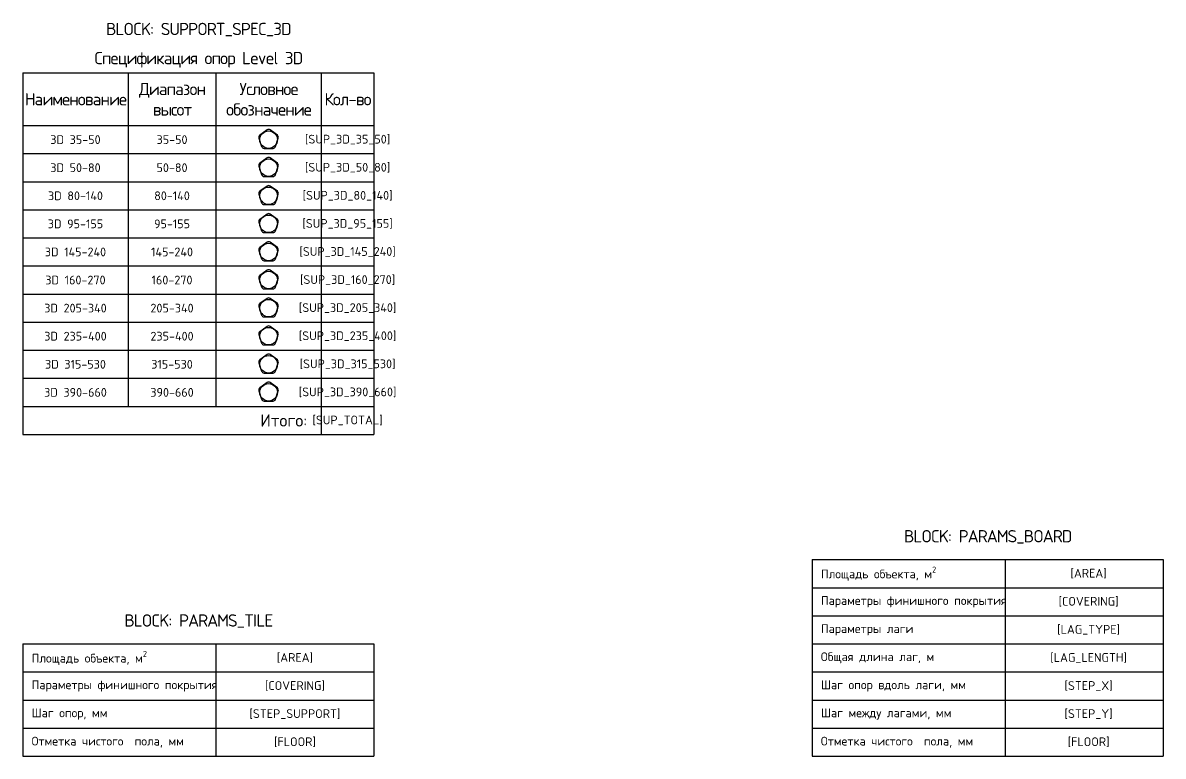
# Model space of a CAD drawing. Header units: millimetres. Extents: x 0 to 118495, y -9165 to 19499.
# Drawn here: x 0 to 32480, y -9165 to 11728 of the extents above; entities that cross this region are included whole.
import ezdxf

# ---------------------------------------------------------------- set-up
doc = ezdxf.new("R2010")
doc.units = ezdxf.units.MM
doc.styles.add('isocpeur', font='isocpeur.ttf')

msp = doc.modelspace()

# ---------------------------------------------------------------- linework, layer by layer
for p, q in [((0, 10300), (0, 8800)), ((0, 10300), (10000, 10300)), ((3000, 10300), (3000, 8800)), ((5500, 10300), (5500, 8800)), ((8500, 10300), (8500, 8800)), ((10000, 10300), (10000, 8800)), ((0, 8800), (10000, 8800)), ((0, 8800), (0, 0)), ((3000, 8800), (3000, 800)), ((5500, 8800), (5500, 800)), ((8500, 8800), (8500, 0)), ((10000, 8800), (10000, 0)), ((0, 8000), (10000, 8000)), ((0, 7200), (10000, 7200)), ((0, 6400), (10000, 6400)), ((0, 5600), (10000, 5600)), ((0, 4800), (10000, 4800)), ((0, 4000), (10000, 4000)), ((0, 3200), (10000, 3200)), ((0, 2400), (10000, 2400)), ((0, 1600), (10000, 1600)), ((0, 800), (10000, 800)), ((0, 0), (10000, 0)), ((22480, -3565), (22480, -9165)), ((22480, -3565), (32480, -3565)), ((27980, -3565), (27980, -9165)), ((32480, -3565), (32480, -9165)), ((22480, -4365), (32480, -4365)), ((22480, -5165), (32480, -5165)), ((0, -5965), (0, -9165)), ((0, -5965), (10000, -5965)), ((5500, -5965), (5500, -9165)), ((10000, -5965), (10000, -9165)), ((22480, -5965), (32480, -5965)), ((0, -6765), (10000, -6765)), ((22480, -6765), (32480, -6765)), ((0, -7565), (10000, -7565)), ((22480, -7565), (32480, -7565)), ((0, -8365), (10000, -8365)), ((22480, -8365), (32480, -8365)), ((0, -9165), (10000, -9165)), ((22480, -9165), (32480, -9165))]:
    msp.add_line(p, q)
at = {"color": 92}
msp.add_lwpolyline([(7198, 8202), (7277, 8444, 0.32492), (7250, 8528), (7044, 8677, 0.32492), (6956, 8677), (6750, 8528, 0.32492), (6723, 8444), (6802, 8202, 0.32492), (6873, 8150), (7127, 8150, 0.32492)], format="xyb", close=True, dxfattribs=at)
at = {"color": 131}
msp.add_lwpolyline([(7198, 7402), (7277, 7644, 0.32492), (7250, 7728), (7044, 7877, 0.32492), (6956, 7877), (6750, 7728, 0.32492), (6723, 7644), (6802, 7402, 0.32492), (6873, 7350), (7127, 7350, 0.32492)], format="xyb", close=True, dxfattribs=at)
at = {"color": 30}
msp.add_lwpolyline([(7198, 6602), (7277, 6844, 0.32492), (7250, 6928), (7044, 7077, 0.32492), (6956, 7077), (6750, 6928, 0.32492), (6723, 6844), (6802, 6602, 0.32492), (6873, 6550), (7127, 6550, 0.32492)], format="xyb", close=True, dxfattribs=at)
at = {"color": 160}
msp.add_lwpolyline([(7198, 5802), (7277, 6044, 0.32492), (7250, 6128), (7044, 6277, 0.32492), (6956, 6277), (6750, 6128, 0.32492), (6723, 6044), (6802, 5802, 0.32492), (6873, 5750), (7127, 5750, 0.32492)], format="xyb", close=True, dxfattribs=at)
at = {"color": 60}
msp.add_lwpolyline([(7198, 5002), (7277, 5244, 0.32492), (7250, 5328), (7044, 5477, 0.32492), (6956, 5477), (6750, 5328, 0.32492), (6723, 5244), (6802, 5002, 0.32492), (6873, 4950), (7127, 4950, 0.32492)], format="xyb", close=True, dxfattribs=at)
at = {"color": 134}
msp.add_lwpolyline([(7198, 4202), (7277, 4444, 0.32492), (7250, 4528), (7044, 4677, 0.32492), (6956, 4677), (6750, 4528, 0.32492), (6723, 4444), (6802, 4202, 0.32492), (6873, 4150), (7127, 4150, 0.32492)], format="xyb", close=True, dxfattribs=at)
at = {"color": 42}
msp.add_lwpolyline([(7198, 3402), (7277, 3644, 0.32492), (7250, 3728), (7044, 3877, 0.32492), (6956, 3877), (6750, 3728, 0.32492), (6723, 3644), (6802, 3402, 0.32492), (6873, 3350), (7127, 3350, 0.32492)], format="xyb", close=True, dxfattribs=at)
at = {"color": 26}
msp.add_lwpolyline([(7198, 2602), (7277, 2844, 0.32492), (7250, 2928), (7044, 3077, 0.32492), (6956, 3077), (6750, 2928, 0.32492), (6723, 2844), (6802, 2602, 0.32492), (6873, 2550), (7127, 2550, 0.32492)], format="xyb", close=True, dxfattribs=at)
at = {"color": 6}
msp.add_lwpolyline([(7198, 1802), (7277, 2044, 0.32492), (7250, 2128), (7044, 2277, 0.32492), (6956, 2277), (6750, 2128, 0.32492), (6723, 2044), (6802, 1802, 0.32492), (6873, 1750), (7127, 1750, 0.32492)], format="xyb", close=True, dxfattribs=at)
at = {"color": 163}
msp.add_lwpolyline([(7198, 1002), (7277, 1244, 0.32492), (7250, 1328), (7044, 1477, 0.32492), (6956, 1477), (6750, 1328, 0.32492), (6723, 1244), (6802, 1002, 0.32492), (6873, 950), (7127, 950, 0.32492)], format="xyb", close=True, dxfattribs=at)
at = {"color": 92}
msp.add_circle((7000, 8400), 250, dxfattribs=at)
at = {"color": 131}
msp.add_circle((7000, 7600), 250, dxfattribs=at)
at = {"color": 30}
msp.add_circle((7000, 6800), 250, dxfattribs=at)
at = {"color": 160}
msp.add_circle((7000, 6000), 250, dxfattribs=at)
at = {"color": 60}
msp.add_circle((7000, 5200), 250, dxfattribs=at)
at = {"color": 134}
msp.add_circle((7000, 4400), 250, dxfattribs=at)
at = {"color": 42}
msp.add_circle((7000, 3600), 250, dxfattribs=at)
at = {"color": 26}
msp.add_circle((7000, 2800), 250, dxfattribs=at)
at = {"color": 6}
msp.add_circle((7000, 2000), 250, dxfattribs=at)
at = {"color": 163}
msp.add_circle((7000, 1200), 250, dxfattribs=at)

# ---------------------------------------------------------------- texts
at = {"ltscale": 30, "attachment_point": 5, "style": 'isocpeur'}
for s, insert, char_height, width in [('\\pxqc;{\\T0.9;BLOCK:^ISUPPORT_SPEC_3D}', (5000, 11535), 350, 10000), ('\\pxqc;{\\T0.9;Спецификация опор Level 3D}', (5000, 10675), 350, 10000), ('\\pxqc;{\\T0.9;Диапазон высот}', (4250, 9550), 350, 2500), ('\\pxqc;{\\T0.9;Условное обозначение}', (7000, 9550), 350, 3000), ('\\pxqc;{\\T0.9;Наименование}', (1500, 9550), 350, 3000), ('\\pxqc;{\\T0.9;Кол-во}', (9250, 9550), 350, 1500), ('\\pxqc;3D 35-50', (1500, 8400), 250, 3000), ('\\pxqc;35-50', (4250, 8400), 250, 2500), ('\\pxqc;[SUP_3D_35_50]', (9250, 8400), 250, 1500), ('\\pxqc;3D 50-80', (1500, 7600), 250, 3000), ('\\pxqc;50-80', (4250, 7600), 250, 2500), ('\\pxqc;[SUP_3D_50_80]', (9250, 7600), 250, 1500), ('\\pxqc;3D 80-140', (1500, 6800), 250, 3000), ('\\pxqc;80-140', (4250, 6800), 250, 2500), ('\\pxqc;[SUP_3D_80_140]', (9250, 6800), 250, 1500), ('\\pxqc;3D 95-155', (1500, 6000), 250, 3000), ('\\pxqc;95-155', (4250, 6000), 250, 2500), ('\\pxqc;[SUP_3D_95_155]', (9250, 6000), 250, 1500), ('\\pxqc;3D 145-240', (1500, 5200), 250, 3000), ('\\pxqc;145-240', (4250, 5200), 250, 2500), ('\\pxqc;[SUP_3D_145_240]', (9250, 5200), 250, 1500), ('\\pxqc;[SUP_3D_160_270]', (9250, 4400), 250, 1500), ('\\pxqc;3D 160-270', (1500, 4400), 250, 3000), ('\\pxqc;160-270', (4250, 4400), 250, 2500), ('\\pxqc;3D 205-340', (1500, 3600), 250, 3000), ('\\pxqc;205-340', (4250, 3600), 250, 2500), ('\\pxqc;[SUP_3D_205_340]', (9250, 3600), 250, 1500), ('\\pxqc;3D 235-400', (1500, 2800), 250, 3000), ('\\pxqc;235-400', (4250, 2800), 250, 2500), ('\\pxqc;[SUP_3D_235_400]', (9250, 2800), 250, 1500), ('\\pxqc;3D 315-530', (1500, 2000), 250, 3000), ('\\pxqc;315-530', (4250, 2000), 250, 2500), ('\\pxqc;[SUP_3D_315_530]', (9250, 2000), 250, 1500), ('\\pxqc;3D 390-660', (1500, 1200), 250, 3000), ('\\pxqc;390-660', (4250, 1200), 250, 2500), ('\\pxqc;[SUP_3D_390_660]', (9250, 1200), 250, 1500), ('\\pxr1.14286,qr;Итого:', (7000, 400), 350, 3000), ('\\pxqc;[SUP_TOTAL]', (9250, 400), 250, 1500), ('{\\T0.9;BLOCK:^IPARAMS_BOARD}', (27480, -2915), 350, 10000), ('\\A1;\\pxl1,ql;Площадь объекта, м{\\H0.7x;\\S2^ ;}', (25230, -3965), 250, 5500), ('\\pxl1,qc;[AREA]', (30230, -3965), 250, 4500), ('\\pxl1,ql;Параметры финишного покрытия', (25230, -4765), 250, 5500), ('\\pxl1,qc;[COVERING]', (30230, -4765), 250, 4500), ('\\pxqc;{\\T0.9;BLOCK:^IPARAMS_TILE}', (5000, -5315), 350, 10000), ('\\pxi1,ql;Параметры лаги', (25230, -5565), 250, 5500), ('\\pxl1,qc;[LAG_TYPE]', (30230, -5565), 250, 4500), ('\\A1;\\pxl1,ql;Площадь объекта, м{\\H0.7x;\\S2^ ;}', (2750, -6365), 250, 5500), ('\\pxqc;[AREA]', (7750, -6365), 250, 4500), ('\\pxi1,ql;Общая длина лаг, м', (25230, -6365), 250, 5500), ('\\pxl1,qc;[LAG_LENGTH]', (30230, -6365), 250, 4500), ('\\pxl1,ql;Параметры финишного покрытия', (2750, -7165), 250, 5500), ('\\pxqc;[COVERING]', (7750, -7165), 250, 4500), ('\\pxi1,ql;Шаг опор вдоль лаги, мм', (25230, -7165), 250, 5500), ('\\pxl1,qc;[STEP_X]', (30230, -7165), 250, 4500), ('\\pxi1,ql;Шаг опор, мм', (2750, -7965), 250, 5500), ('\\pxqc;[STEP_SUPPORT]', (7750, -7965), 250, 4500), ('\\pxi1,ql;Шаг между лагами, мм', (25230, -7965), 250, 5500), ('\\pxl1,qc;[STEP_Y]', (30230, -7965), 250, 4500), ('\\pxi1,ql;Отметка чистого  пола, мм', (2750, -8765), 250, 5500), ('\\pxqc;[FLOOR]', (7750, -8765), 250, 4500), ('\\pxi1,ql;Отметка чистого  пола, мм', (25230, -8765), 250, 5500), ('\\pxl1,qc;[FLOOR]', (30230, -8765), 250, 4500)]:
    msp.add_mtext(s, dxfattribs=dict(at, insert=insert, char_height=char_height, width=width))

doc.saveas('drawing.dxf')
